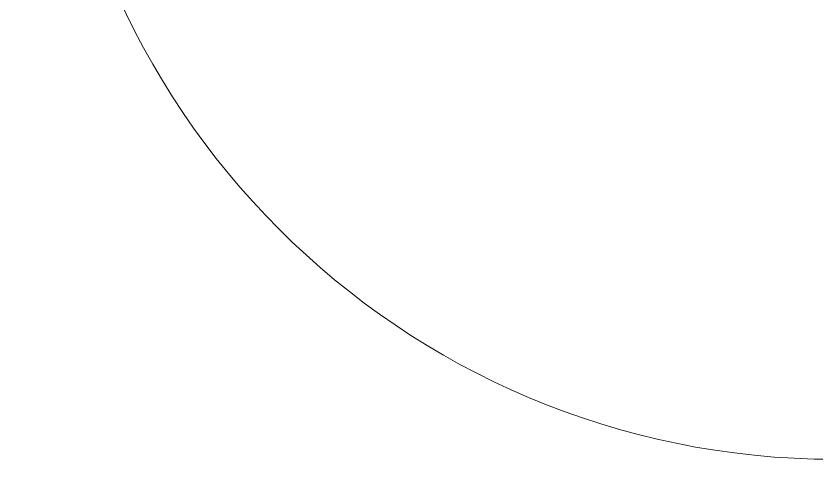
# Model space of a CAD drawing. Header units: metres. Extents: x 222509 to 223547, y 765290 to 766147.
# Drawn here: x 223043.7369 to 223043.9914, y 765863.9933 to 765864.137 of the extents above; entities that cross this region are included whole.
import ezdxf
from ezdxf.enums import TextEntityAlignment as Align

# ---------------------------------------------------------------- set-up
doc = ezdxf.new("R2010")
doc.units = ezdxf.units.M
doc.layers.add('C1611_1', color=210, linetype='Continuous', lineweight=13)
doc.layers.add('maim metuhnan 2', color=150, linetype='Continuous')
doc.styles.add('TAZAR_HEBTXT', font='HEBTXT.SHX')

# ---------------------------------------------------------------- blocks, each defined once
blk = doc.blocks.new('G$C48AC2FB6')
at = {"layer": 'maim metuhnan 2', "const_width": 0.16}
blk.add_lwpolyline([(223043.97669, 765864.98364), (223043.48901, 765864.90453), (223043.74098, 765863.46693), (223044.23347, 765863.55325)], dxfattribs=at)
blk = doc.blocks.new('C1611', base_point=(0, 0, -9000))
at = {"color": 6, "linetype": 'Continuous'}
blk.add_circle((0, 0), 0.5, dxfattribs=at)
at = {"color": 6, "style": 'TAZAR_HEBTXT'}
for tag, p, p2 in [('POINT_NAME', (-14.8, 1.54), (14.8, 1.54)), ('MARK_DESC', (2.2, -0.6), (31.8, -0.6))]:
    blk.add_attdef(tag, text='', height=1.2, dxfattribs=at).set_placement(p, p2, align=Align.FIT)
at = {"color": 6, "style": 'TAZAR_HEBTXT', "flags": 1}
for tag, p, p2 in [('MARK', (-12.33333, -2.5), (12.33333, -2.5)), ('CLASS', (-12.33333, -4), (12.33333, -4)), ('SOURCE', (-12.33333, -5.5), (12.33333, -5.5)), ('TOPO', (-12.33333, -7), (12.33333, -7))]:
    blk.add_attdef(tag, text='', height=1, dxfattribs=at).set_placement(p, p2, align=Align.FIT)
for tag, p, p2 in [('HEIGHT', (-12.33333, -8.5), (12.33333, -8.5)), ('COMMENT', (-12.33333, -10), (12.33333, -10))]:
    blk.add_attdef(tag, text='', height=1, rotation=360, dxfattribs=at).set_placement(p, p2, align=Align.FIT)
blk = doc.blocks.new('G$CAC2BD834')
at = {"layer": 'C1611_1', "xscale": 0.5, "yscale": 0.5, "zscale": 0.5}
blk.add_blockref('C1611', (223043.99729, 765864.24608), dxfattribs=at)

msp = doc.modelspace()

# ---------------------------------------------------------------- block references
for name in ['G$CAC2BD834', 'G$C48AC2FB6']:
    msp.add_blockref(name, (0, 0))

doc.saveas('drawing.dxf')
